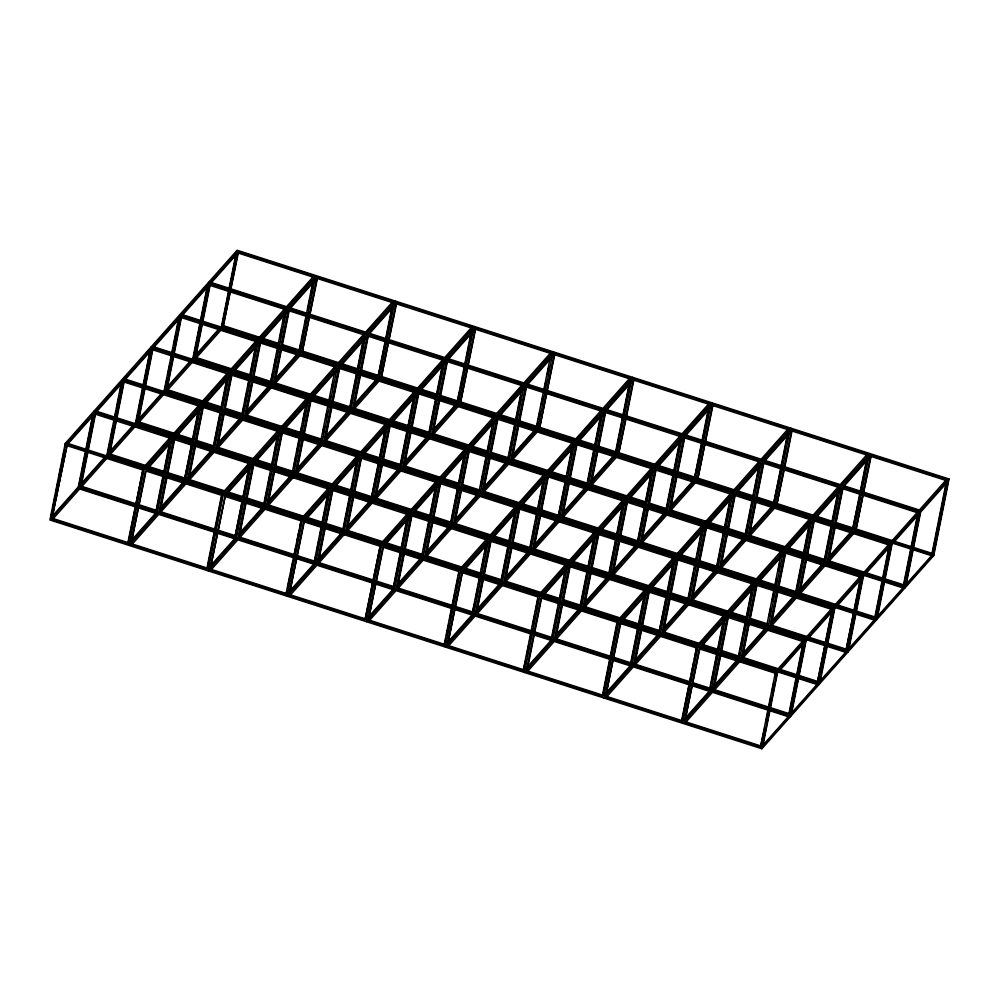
<?xml version="1.0" encoding="UTF-8"?>
<svg xmlns="http://www.w3.org/2000/svg" width="999" height="999" viewBox="0 0 999 999"><rect width="100%" height="100%" fill="white"/><g stroke="black" fill="none" stroke-linecap="round" stroke-linejoin="round"><path stroke-width="1.5" d="M65.247 443.444L49.95 519.992L761.862 748.75L933.753 555.556L949.05 479.008L237.138 250.25L65.247 443.444L777.16 672.202L949.05 479.008M51.873 518.981L67.133 444.855L51.873 518.981L127.747 543.369L128.322 542.719L50.824 517.819L52.323 510.327M52.922 507.317L55.32 495.329M55.919 492.32L58.317 480.332M58.916 477.322L61.314 465.322M61.913 462.325L64.311 450.324M64.91 447.327L65.509 444.33L67.545 442.045M50.824 517.819L78.334 486.913L92.72 414.922M51.998 517.694L78.596 487.799L81.294 474.288M81.893 471.291L85.502 453.271M86.101 450.274L92.395 418.743M168.469 440.609L170.804 436.788L94.942 412.412L79.945 487.425L81.094 486.138L95.479 414.148M94.905 414.797L80.519 486.788L135.964 504.595M81.518 483.329L106.98 454.707L121.366 382.717M80.644 485.502L107.243 455.594L110.252 440.584M110.852 437.587L113.249 425.574M113.849 422.577L114.448 419.568M115.047 416.571L116.246 410.564M116.846 407.567L119.243 395.554M119.843 392.557L121.341 385.052M115.484 420.729L108.591 455.232L109.74 453.946L124.738 378.921L152.235 348.002L228.109 372.39L227.797 373.913L151.923 349.538M116.084 417.732L123.589 380.207L199.463 404.583L171.953 435.502L96.079 411.113L123.589 380.207M134.066 384.378L123.851 381.094L109.166 454.582L145.642 466.308M109.141 452.272L135.627 422.515L150.012 350.524M109.291 453.296L135.901 423.401L138.299 411.388M138.898 408.391L141.296 396.378M141.895 393.381L143.094 387.375M143.694 384.365L149.987 352.847M144.131 388.536L137.25 423.027L138.386 421.74L144.98 388.748M144.73 385.539L152.235 348.002M145.579 385.739L152.772 349.75M127.747 543.369L142.994 469.23L128.621 541.221M129.046 545.417L144.343 468.856L316.246 275.662M130.969 544.405L145.654 470.916L221.528 495.292L206.843 568.781L130.969 544.405L145.929 471.765M138.811 418.931L164.273 390.309L171.166 355.819M171.766 352.809L178.659 318.319M137.937 421.091L164.548 391.196L167.245 377.684M167.844 374.687L170.242 362.674M170.841 359.677L171.441 356.668M172.04 353.671L173.239 347.664M173.838 344.667L176.249 332.655M176.848 329.658L178.346 322.153M180.881 315.809L153.384 346.715L229.258 371.104L256.755 340.184L180.881 315.809L165.896 390.834L167.033 389.535L173.626 356.543M174.226 353.546L181.418 317.545M169.605 442.819L155.819 511.813L156.393 511.163L138.886 505.531M156.693 509.665L169.281 446.678M171.816 440.334L157.43 512.325L130.944 542.095M174.038 437.824L146.541 468.731L222.402 493.119L249.912 462.2L174.038 437.824L159.053 512.849L160.19 511.563L174.575 439.572M166.446 387.874L192.932 358.104L199.825 323.614M200.424 320.617L207.617 284.615M166.596 388.898L193.194 358.991L207.293 288.449M209.228 285.14L285.102 309.515L285.402 307.992L209.528 283.604L194.543 358.629L195.692 357.342L210.377 283.853M198.252 410.614L184.465 479.607L191.933 444.468M192.532 441.471L198.227 412.974M192.969 445.629L186.076 480.132L160.614 508.753M193.569 442.632L200.462 408.141M202.685 405.619L175.187 436.538L251.061 460.914L278.559 430.007L202.685 405.619L187.7 480.644L188.836 479.358L195.429 446.366M196.029 443.356L203.222 407.367M195.242 356.693L221.84 326.798L229.046 290.771M229.645 287.774L236.239 254.745M230.082 291.933L223.189 326.423L238.449 252.297L251.586 256.518M230.682 288.936L238.187 251.411L314.048 275.786L313.748 277.322L237.874 252.934M226.898 378.421L213.112 447.402L214.261 446.116L196.753 440.497M220.28 413.773L213.686 446.765L196.179 441.133M220.879 410.764L226.873 380.769M214.735 447.927L221.628 413.436M222.228 410.427L229.121 375.936M231.031 374.95L306.905 399.338L307.205 397.802L231.331 373.426L216.346 448.451L217.495 447.152L232.18 373.663L260.252 342.108L292.357 352.422M207.717 566.633L222.103 494.642M210.077 569.817L225.324 495.691L210.077 569.817L285.939 594.205L301.198 520.067L299.7 527.559M248.664 380.719L241.77 415.209L242.332 414.56L224.825 408.941M249.263 377.709L255.557 346.216M242.632 413.062L244.131 405.569M244.73 402.572L247.128 390.572M247.727 387.562L250.125 375.574M250.724 372.565L253.122 360.577M253.721 357.567L255.22 350.075M243.381 415.721L257.767 343.731M251.885 381.755L244.992 416.246L246.141 414.96L260.826 341.471L288.898 309.915L274.213 383.404L310.689 395.117M252.485 378.746L259.99 341.221L335.851 365.609L332.492 370.567M260.252 342.108L245.567 415.596L280.582 426.86M248.701 468.231L234.915 537.225L248.976 469.093M250.924 465.759L236.538 537.749L210.052 567.507M252.834 464.772L328.708 489.148L329.008 487.624L253.134 463.236L238.149 538.261L239.298 536.975L253.983 463.486L282.055 431.93L286.438 433.341M269.455 469.293L253.409 464.135L238.724 537.624L294.168 555.432M277.31 348.514L270.417 383.004L273.089 371.865M277.909 345.517L284.503 312.512M273.689 368.868L276.086 356.868M276.686 353.871L277.285 350.874M278.484 344.867L279.083 341.87M279.683 338.873L282.08 326.873M282.68 323.876L284.178 316.371M272.028 383.529L286.413 311.538M280.532 349.55L273.639 384.041L274.787 382.754L281.381 349.762M281.131 346.553L288.636 309.028L364.51 333.404L337 364.323L261.126 339.935L288.636 309.028M281.98 346.765L289.173 310.764M270.467 470.529L263.574 505.019L264.136 504.383L246.628 498.751M271.066 467.532L277.06 437.537M264.735 501.386L267.133 489.385M267.732 486.388L270.13 474.388M271.628 466.883L273.127 459.39M273.726 456.393L276.124 444.393M276.723 441.396L277.322 438.386M279.57 433.554L265.185 505.544L239.723 534.165M273.689 471.565L266.795 506.068L267.944 504.77L282.33 432.779M274.288 468.568L281.793 431.044L357.654 455.419L330.157 486.338L254.283 461.95L281.793 431.044M282.055 431.93L267.37 505.419L303.846 517.145M312.849 281.818L299.063 350.811L301.136 342.669M301.735 339.66L304.133 327.672M304.732 324.663L306.231 317.17M307.729 309.665L310.127 297.677M310.726 294.668L313.124 282.68M307.567 316.833L300.674 351.323L274.188 381.094M308.167 313.836L314.76 280.831M316.983 278.359L392.844 302.734L393.156 301.211L317.282 276.823L302.297 351.848L317.545 277.71L290.497 308.129M299.113 438.336L292.22 472.827L293.369 471.54L275.849 465.909M299.712 435.327L306.006 403.833M293.694 467.682L296.091 455.681M296.691 452.684L299.088 440.684M300.587 433.191L302.085 425.686M302.685 422.689L305.082 410.689M305.682 407.692L306.281 404.695M293.831 473.339L308.216 401.361M302.335 439.373L295.442 473.863L296.591 472.577L303.184 439.585M302.934 436.363L310.439 398.838L386.313 423.226L358.803 454.133L282.929 429.757L310.439 398.838M310.701 399.725L296.016 473.214L332.492 484.94M303.783 436.575L310.976 400.587M287.113 590.559L286.513 593.556L210.652 569.18M287.712 587.562L290.11 575.561M290.709 572.552L293.107 560.564M293.706 557.554L296.104 545.566M296.703 542.557L299.101 530.569M287.25 596.253L302.547 519.692L474.438 326.498M380.007 546.977L365.047 619.617L289.173 595.242L303.858 521.753L304.433 521.103L320.479 526.261M289.173 595.242L304.433 521.103M334.653 371.64L320.866 440.621L322.015 439.335L304.508 433.716M322.04 436.988L321.441 439.985L302.472 433.891M322.64 433.978L324.138 426.486M325.637 418.981L327.135 411.488M328.933 402.485L330.132 396.491M331.631 388.986L333.129 381.493M322.477 441.146L329.37 406.655M329.97 403.646L336.863 369.155M339.086 366.645L311.588 397.552L387.45 421.94L414.96 391.021L339.086 366.645L324.101 441.658L325.237 440.372L331.83 407.38M332.43 404.383L339.623 368.381M327.809 493.656L314.023 562.649L315.172 561.351L297.652 555.731M316.096 554.495L314.598 562L297.09 556.368M316.695 551.498L319.093 539.497M319.692 536.5L321.191 529.008M322.689 521.503L325.087 509.502M325.686 506.505L328.084 494.505M329.72 492.669L315.634 563.161L289.148 592.931M331.93 490.197L407.804 514.572L408.116 513.036L332.242 488.661L317.245 563.686L318.394 562.387L332.779 490.397M363.299 339.435L349.513 408.429L350.087 407.779L332.58 402.16M350.387 406.281L363.274 341.795M351.124 408.941L358.017 374.45M358.616 371.453L365.509 336.95M441.258 362.649L443.606 358.828L367.732 334.44L352.747 409.465L353.896 408.179L368.269 336.188M367.707 336.825L353.321 408.816L389.797 420.542M356.456 461.451L342.669 530.444L343.244 529.795L325.736 524.175M343.544 528.296L350.137 495.304M350.736 492.307L353.134 480.307M354.633 472.802L356.131 465.309M351.173 496.466L344.28 530.956L317.794 560.726M351.773 493.469L358.666 458.978M360.589 457.992L436.451 482.367L436.763 480.844L360.889 456.456L345.904 531.48L347.04 530.194L361.426 458.204M385.052 341.733L378.159 376.223L385.027 344.081M385.651 338.736L391.645 308.741M385.926 339.585L391.92 309.59M379.782 376.748L394.168 304.757M388.286 342.769L381.393 377.26L396.653 303.134L403.946 305.469M388.886 339.772L396.378 302.247L472.252 326.623L444.755 357.53L368.881 333.154L396.378 302.247M378.209 463.748L371.316 498.239L378.783 463.099M378.808 460.751L384.802 430.756M379.383 460.102L385.077 431.605M372.939 498.763L387.312 426.773M462.05 453.608L465.409 448.638L389.535 424.263L374.55 499.275L375.699 497.989L390.384 424.5L418.456 392.944L422.827 394.355M405.856 430.307L389.81 425.149L375.124 498.638L411.6 510.364M365.047 619.617L380.307 545.479M368.269 620.654L382.954 547.165L458.828 571.54L444.143 645.029L368.269 620.654L383.529 546.515L411.613 514.96L421.828 518.244M406.855 431.543L399.962 466.046L401.111 464.76L383.604 459.128M407.455 428.546L413.748 397.053M407.13 432.405L400.537 465.397L383.029 459.777M407.729 429.408L414.023 397.914M401.586 466.558L415.971 394.568M410.089 432.592L403.196 467.082L404.345 465.796L410.939 432.792M410.689 429.582L418.181 392.058L494.055 416.446L493.756 417.969L417.882 393.594M418.456 392.944L403.771 466.433L440.247 478.159M411.538 429.795L418.731 393.806M406.605 520.566L393.119 588.061L394.268 586.775L376.76 581.143M406.88 521.428L393.693 587.412L376.186 581.793M409.115 516.595L394.742 588.586L369.268 617.207M411.338 514.073L383.841 544.992L459.715 569.368L487.212 538.461L411.338 514.073L396.353 589.098L397.502 587.812L412.187 514.323M411.613 514.96L396.928 588.448L452.372 606.268M442.407 364.847L428.621 433.841L429.195 433.204L411.675 427.572M429.495 431.705L442.07 368.706M444.617 362.375L430.232 434.365L403.746 464.135M446.84 359.865L419.33 390.771L495.204 415.147L522.714 384.24L446.84 359.865L431.843 434.877L432.992 433.591L439.585 400.599M440.184 397.602L447.377 361.601M428.658 521.366L421.765 555.856L422.914 554.57L405.407 548.951M429.258 518.369L435.552 486.875M422.939 552.222L422.34 555.219L346.466 530.831L361.151 457.342L334.103 487.762M423.539 549.213L425.936 537.225M426.536 534.215L428.933 522.227M429.533 519.218L435.826 487.724M437.774 484.39L423.389 556.381L396.903 586.151M431.893 522.402L425 556.893L426.148 555.606L432.742 522.614M432.492 519.405L439.985 481.88L515.859 506.256L515.559 507.792L439.685 483.404M433.341 519.617L440.534 483.616M471.053 332.655L457.267 401.648L459.94 390.497M460.539 387.5L462.937 375.499M463.536 372.502L464.735 366.508M465.334 363.511L465.934 360.502M466.533 357.505L468.931 345.504M469.53 342.507L471.029 335.015M465.771 367.669L458.878 402.16L433.416 430.781M466.371 364.672L473.264 330.169M475.487 327.66L447.977 358.579L523.851 382.954L551.361 352.035L475.487 327.66L460.489 402.684L475.749 328.546L448.688 358.953M464.21 454.67L450.424 523.663L450.999 523.014L433.479 517.395M451.298 521.515L457.892 488.523M458.491 485.526L464.173 457.03M458.928 489.685L452.035 524.175L426.573 552.797M459.528 486.688L466.421 452.185M468.643 449.675L441.133 480.594L517.007 504.97L544.517 474.063L468.643 449.675L453.646 524.7L454.795 523.414L461.388 490.409M461.988 487.412L469.18 451.423M444.143 645.029L445.916 638.386M446.516 635.389L448.913 623.388M449.513 620.391L451.91 608.391M452.51 605.394L454.907 593.394M455.507 590.397L457.904 578.396M458.504 575.399L459.103 572.402M445.454 647.09L460.751 570.529L632.642 377.335M525.924 659.315L523.251 670.454L447.377 646.078L462.062 572.577L462.637 571.94L475.761 576.161M447.377 646.078L462.637 571.94M492.857 422.477L479.07 491.458L480.219 490.172L462.712 484.552M480.544 486.313L482.942 474.325M483.541 471.316L485.939 459.328M487.437 451.823L488.936 444.318M489.535 441.321L491.933 429.32M492.532 426.323L493.131 423.326M487.574 457.48L480.681 491.983L455.219 520.604M488.174 454.483L494.767 421.491M496.978 419.006L572.852 443.394L573.164 441.858L497.29 417.482L482.292 492.495L483.441 491.208L498.126 417.719M486.014 544.492L472.227 613.473L474.9 602.335M475.499 599.338L477.897 587.337M478.496 584.34L479.695 578.334M480.294 575.337L480.894 572.34M481.493 569.343L483.891 557.342M484.49 554.345L485.989 546.84M488.224 542.007L473.838 613.998L448.376 642.619M490.447 539.497L462.937 570.404L538.811 594.792L566.321 563.873L490.447 539.497L475.449 614.522L476.598 613.224L490.984 541.233M507.717 459.265L514.61 424.762M515.209 421.765L521.503 390.272M508.891 455.619L508.291 458.616L490.784 452.997M509.49 452.622L511.888 440.621M512.487 437.624L514.885 425.624M515.484 422.627L517.882 410.626M518.481 407.629L520.879 395.629M509.328 459.777L523.713 387.787M517.844 425.799L510.951 460.302L512.087 459.016L526.773 385.527L554.857 353.971L539.597 428.096L546.49 393.606M518.444 422.802L525.936 385.277L601.81 409.652L601.498 411.188L525.636 386.813M539.335 390.384L526.198 386.163L511.513 459.652L566.97 477.472M514.66 512.287L500.874 581.281L502.022 579.994L484.515 574.363M508.041 547.639L501.448 580.631L483.941 575.012M508.641 544.642L514.635 514.647M509.378 547.302L502.485 581.793L475.999 611.563M509.977 544.305L517.17 508.304M594.655 533.204L594.967 531.68L519.093 507.292L504.095 582.317L505.244 581.031L519.93 507.542L548.001 475.986L558.216 479.27M543.256 392.57L536.363 427.06L536.938 426.423L519.43 420.791M543.856 389.573L550.149 358.067M537.237 424.912L537.837 421.915M538.436 418.918L539.935 411.426M541.433 403.921L542.932 396.416M544.43 388.923L545.929 381.418M547.427 373.926L548.926 366.421M537.986 427.584L552.372 355.594M547.09 390.609L554.582 353.084L630.456 377.46L602.959 408.366L527.085 383.991L554.582 353.084M536.413 514.585L529.52 549.075L530.094 548.439L512.587 542.807M537.012 511.588L543.306 480.094M530.394 546.94L531.893 539.435M532.492 536.438L534.89 524.438M535.489 521.441L537.887 509.44M538.486 506.443L540.884 494.443M541.483 491.446L542.981 483.941M531.131 549.6L545.516 477.609M539.647 515.621L532.754 550.112L533.891 548.826L548.576 475.337L576.66 443.781L561.975 517.27L598.451 528.995M540.247 512.624L547.739 475.099L623.613 499.475L620.254 504.445M548.001 475.986L533.329 549.475L568.344 560.726M523.251 670.454L537.937 596.965L462.062 572.577M526.523 656.306L528.921 644.318M529.52 641.308L531.918 629.32M532.517 626.311L534.915 614.31M535.514 611.313L537.912 599.313M526.473 671.49L527.047 670.841L602.921 695.229L602.347 695.866L526.473 671.49L541.158 598.001L617.032 622.377L617.607 621.74L603.221 693.731M527.047 670.841L541.733 597.352L569.805 565.796L574.188 567.207M565.059 482.38L558.166 516.883L565.634 481.743M565.659 479.383L572.252 446.391M566.233 478.746L566.833 475.736M567.432 472.739L569.83 460.739M570.429 457.742L571.928 450.249M559.79 517.395L574.175 445.404M568.294 483.416L561.401 517.919L562.549 516.633L569.143 483.628M568.893 480.419L576.386 442.894L652.26 467.282L624.762 498.189L548.888 473.813L576.386 442.894M569.742 480.631L576.935 444.642M565.109 569.905L551.323 638.898L551.898 638.249L534.39 632.629M552.497 635.252L554.895 623.251M555.494 620.254L557.892 608.254M558.491 605.257L560.889 593.256M561.488 590.259L563.886 578.259M564.485 575.262L565.084 572.265M567.32 567.42L552.934 639.41L527.472 668.031M641.033 595.404L645.104 590.821L645.416 589.298L569.542 564.91L554.557 639.934L555.694 638.648L570.079 566.658M569.805 565.796L555.132 639.285L610.576 657.105M600.599 415.684L586.813 484.677L587.961 483.391L570.454 477.759M593.98 451.036L587.387 484.04L569.88 478.409M595.179 445.042L600.874 416.546M595.329 450.699L588.436 485.202L561.95 514.96M595.928 447.702L602.522 414.71M604.732 412.225L680.606 436.613L680.906 435.077L605.032 410.701L590.047 485.714L591.196 484.428L597.789 451.436M598.389 448.439L605.581 412.437M586.863 572.202L579.969 606.693L581.118 605.406L563.611 599.787M587.462 569.205L593.756 537.712M586.838 574.562L580.544 606.056L563.036 600.424M588.036 568.556L594.03 538.561M595.978 535.227L581.593 607.217L556.118 635.839M590.097 573.239L583.204 607.729L584.353 606.443L590.946 573.451M590.696 570.242L598.189 532.717L674.063 557.092L646.565 588.011L570.691 563.623L598.189 532.717M591.545 570.454L598.738 534.453M629.258 383.491L615.471 452.485L616.046 451.835L598.526 446.203M616.346 450.337L618.743 438.336M619.343 435.339L621.74 423.339M622.34 420.342L622.939 417.345M623.538 414.335L629.532 384.34M617.082 452.997L623.975 418.506M624.575 415.509L631.468 381.006M701.098 413.561L709.253 404.408L709.565 402.872L633.691 378.496L618.693 453.521L626.161 418.381M626.76 415.384L633.953 379.383L606.893 409.79M622.402 505.506L608.616 574.5L609.765 573.214L592.257 567.582M615.784 540.859L609.19 573.851L572.714 562.137M616.683 536.363L622.677 506.368M610.239 575.012L617.132 540.521M617.732 537.524L624.625 503.021M626.835 500.511L599.338 531.431L675.212 555.806L702.709 524.9L626.835 500.511L611.85 575.536L612.999 574.25L619.592 541.246M620.192 538.249L627.384 502.26M602.347 695.866L617.032 622.377M603.658 697.914L618.955 621.366L790.846 428.171M604.532 695.741L682.017 720.641L681.455 721.29L605.581 696.902L620.267 623.413L620.841 622.777L650.012 632.155M620.841 622.777L605.581 696.902M651.061 473.301L637.275 542.295L637.849 541.658L620.329 536.026M638.149 540.159L650.736 477.16M638.885 542.819L645.779 508.316M646.378 505.319L653.271 470.829M729.02 496.515L731.368 492.694L655.494 468.319L640.496 543.331L641.645 542.045L656.031 470.054M655.456 470.704L641.071 542.694L677.547 554.408M644.205 595.329L630.431 664.31L630.993 663.673L613.486 658.041M631.293 662.175L637.886 629.17M638.486 626.173L644.48 596.178M646.428 592.844L632.042 664.834L605.556 694.605M716.058 625.399L724.213 616.246L724.512 614.71L648.651 590.334L633.653 665.346L634.802 664.06L649.188 592.07M672.814 475.599L665.921 510.102L667.07 508.803L649.562 503.184M673.413 472.602L680.007 439.61M667.694 503.459L666.495 509.453L648.988 503.821M668.294 500.449L670.691 488.461M671.291 485.452L672.789 477.959M674.288 470.454L676.685 458.466M677.285 455.457L679.682 443.456M667.532 510.614L681.917 438.623M676.036 476.635L669.143 511.138L670.292 509.852L684.977 436.351M676.635 473.638L684.14 436.113L760.014 460.489L732.504 491.408L656.63 467.02L684.14 436.113M691.708 439.348L684.402 437L669.717 510.489L706.193 522.215M665.971 597.614L659.078 632.117L666.545 596.977M666.57 594.617L672.564 564.622M667.145 593.98L672.839 565.484M675.074 560.639L660.689 632.629L635.227 661.251M749.799 587.474L753.171 582.517L677.297 558.129L662.3 633.154L663.448 631.868L678.134 558.379L706.206 526.823L710.589 528.221M693.606 564.173L677.559 559.015L662.874 632.504L699.35 644.23M701.46 443.406L694.567 477.897L701.735 444.255M702.06 440.397L708.353 408.903M702.334 441.258L708.628 409.765M710.564 406.431L696.178 478.421L669.705 508.179M704.695 444.443L697.801 478.933L713.061 404.795L686.001 435.214M705.294 441.446L712.786 403.908L788.661 428.296L788.348 429.82L712.487 405.444M694.617 565.422L687.724 599.912L688.873 598.626L671.365 593.006M695.217 562.425L701.51 530.919M690.696 587.275L688.299 599.275L670.791 593.643M691.296 584.278L693.693 572.277M694.293 569.28L694.892 566.271M695.491 563.274L696.69 557.28M697.29 554.283L699.687 542.282M700.287 539.273L701.785 531.78M689.335 600.436L703.721 528.446M697.839 566.458L690.946 600.948L692.095 599.662L698.688 566.67M698.438 563.461L705.943 525.936L781.817 550.312L754.307 581.218L678.433 556.843L705.943 525.936M706.206 526.823L691.52 600.312L727.996 612.025M699.288 563.673L706.48 527.672M681.455 721.29L696.703 647.152L683.578 642.931M682.317 719.143L684.715 707.142M685.314 704.145L687.712 692.145M688.311 689.148L690.709 677.147M691.308 674.15L693.706 662.15M694.305 659.153L696.703 647.152M682.754 723.338L698.051 646.79L869.954 453.583M764.722 728.059L760.551 746.703L684.677 722.327L699.362 648.838L775.236 673.214L775.811 672.577L775.212 675.574M684.677 722.327L699.937 648.189M723.264 533.216L716.37 567.719L716.945 567.07L699.437 561.45M723.863 530.219L730.157 498.726M717.245 565.571L719.642 553.571M720.242 550.574L722.639 538.573M723.239 535.576L725.636 523.576M726.236 520.579L728.633 508.578M729.233 505.581L729.832 502.584M732.367 496.241L717.981 568.231L691.508 598.001M804.045 526.51L810.164 519.642L810.464 518.106L734.59 493.731L719.605 568.756L720.741 567.469L727.334 534.465M727.934 531.468L735.127 495.479M709.527 689.735L723.313 620.741M692.594 683.466L710.102 689.085L710.701 686.088M711.3 683.091L713.698 671.091M714.297 668.094L716.695 656.093M717.294 653.096L723.588 621.603M725.524 618.256L711.138 690.247L684.652 720.017M727.434 617.282L803.308 641.658L803.621 640.134L727.747 615.746L712.749 690.771L713.898 689.485L728.283 617.494M758.803 466.521L745.017 535.514L747.689 524.375M748.288 521.378L750.686 509.378M751.285 506.381L752.484 500.374M753.084 497.377L753.683 494.38M754.282 491.371L756.68 479.383M757.279 476.373L758.778 468.881M753.533 501.535L746.64 536.038L721.166 564.66M754.133 498.538L761.026 464.048M763.236 461.526L735.739 492.445L811.613 516.82L839.11 485.914L763.236 461.526L748.251 536.55L749.4 535.264L755.993 502.272M756.593 499.275L763.785 463.274M751.96 588.536L738.174 657.529L738.748 656.892L721.241 651.261M739.048 655.394L739.647 652.384M740.247 649.387L742.644 637.387M743.244 634.39L745.641 622.389M746.241 619.392L748.638 607.392M749.238 604.395L751.635 592.395M746.678 623.551L739.784 658.054L713.311 687.824M747.277 620.554L754.17 586.063M756.393 583.553L728.895 614.46L804.769 638.836L832.267 607.929L756.393 583.553L741.408 658.566L742.544 657.28L749.138 624.288M749.737 621.291L756.93 585.289M787.449 434.328L773.676 503.309L780.831 469.68M781.43 466.67L782.629 460.676M783.228 457.679L785.626 445.679M786.225 442.682L787.424 436.675M775.286 503.833L782.18 469.343M782.779 466.333L789.972 430.344M791.895 429.333L764.385 460.239L840.259 484.627L867.756 453.708L791.895 429.333L776.897 504.358L784.065 470.716M784.665 467.719L792.157 430.219L765.097 460.626M780.606 556.343L766.82 625.337L767.969 624.05L750.461 618.418M769.193 615.684L770.691 608.191M772.19 600.686L773.688 593.194M775.187 585.689L776.685 578.196M778.184 570.691L779.682 563.199M775.336 591.358L768.443 625.849L742.969 654.47M775.936 588.361L782.529 555.357M784.739 552.884L860.614 577.26L860.913 575.724L785.039 551.348L770.054 626.373L771.203 625.087L785.589 553.096M760.551 746.703L775.236 673.214M766.221 720.566L767.719 713.061M769.218 705.569L770.716 698.064M772.215 690.571L773.713 683.066M761.862 748.75L777.16 672.202M802.372 558.641L795.479 593.131L796.615 591.845L779.108 586.213M802.971 555.644L809.265 524.138M802.634 559.49L796.041 592.494L778.533 586.863M803.233 556.493L809.527 524.999M797.09 593.656L811.475 521.665M805.594 559.677L798.701 594.168L799.849 592.882L814.535 519.393L842.607 487.837L827.921 561.326L903.795 585.701L903.221 586.351L917.606 514.36M806.193 556.68L813.698 519.143L889.56 543.531L889.26 545.054M803.009 643.156L788.623 715.147L789.772 713.86L713.898 689.485M791.595 702.509L789.198 714.51L713.323 690.122L728.009 616.633L700.961 647.052M792.195 699.512L794.592 687.512M795.192 684.515L797.589 672.514M798.189 669.517L800.586 657.517M801.186 654.52L802.684 647.015M804.932 642.182L777.422 673.089L762.736 746.578L790.246 715.671L805.231 640.646M831.018 526.436L824.125 560.938L824.699 560.289L807.192 554.657M831.618 523.439L837.911 491.945M824.999 558.791L837.587 495.804M825.736 561.45L840.122 489.46M834.24 527.472L827.347 561.975L828.496 560.676L835.089 527.684M834.839 524.475L842.344 486.95L918.218 511.326L917.906 512.862L913.835 517.445M835.688 524.687L842.881 488.686M831.368 612.462L817.282 682.954L831.63 613.311M833.578 609.977L806.068 640.896L791.383 714.385L818.893 683.466L833.878 608.453M866.558 459.74L852.771 528.733L859.639 496.59M860.838 490.596L866.533 462.1M854.382 529.245L868.468 458.766M862.886 495.279L856.006 529.77L871.253 455.631L843.181 487.187M863.486 492.27L870.991 454.745L946.865 479.133L919.355 510.039L843.493 485.664L870.991 454.745M860.314 578.758L845.928 650.749L860.589 579.62M862.224 577.784L834.727 608.691L820.042 682.18L847.539 651.273L862.524 576.248M888.96 546.565L874.575 618.556L875.723 617.257L799.849 592.882M888.635 550.412L875.149 617.906L799.275 593.531L813.96 520.042L786.9 550.449M813.386 520.679L890.871 545.579L863.373 576.485L848.688 649.987L876.185 619.068L891.183 544.043M904.095 584.203L906.493 572.202M907.092 569.205L909.49 557.205M910.089 554.208L912.487 542.207M913.086 539.21L917.582 516.72M919.517 513.374L892.02 544.293L877.334 617.782L904.832 586.875L919.829 511.85M946.253 482.155L931.867 554.145L932.442 553.508L856.568 529.12M933.041 550.511L935.439 538.511M936.038 535.514L938.436 523.513M939.035 520.516L941.433 508.516M942.032 505.519L944.43 493.518M945.029 490.509L946.228 484.515M948.176 481.181L920.666 512.087L905.981 585.576L933.491 554.67L948.476 479.645M70.604 438.611L75.699 432.879M77.735 430.594L86.901 420.292M105.37 399.538L107.405 397.252M111.476 392.669L115.559 388.087M118.606 384.652L121.666 381.218M122.815 379.932L125.862 376.498M146.241 353.596L148.277 351.311M152.485 346.591L156.556 342.008M158.591 339.722L171.828 324.837M186.226 308.666L188.262 306.368M193.356 300.649L196.403 297.215M199.463 293.781L204.558 288.049M208.754 283.329L210.801 281.044M234.228 254.708L236.263 252.422L221.578 325.911L259.665 338.149M94.942 412.412L67.433 443.319L143.307 467.694L170.804 436.788M209.528 283.604L182.03 314.523L257.904 338.898L285.402 307.992M238.187 251.411L210.677 282.317L286.551 306.705L314.048 275.786M68.144 443.706L95.205 413.299M95.779 412.649L123.851 381.094M124.425 380.444L152.497 348.888L137.812 422.39L174.288 434.103M154.096 347.103L181.156 316.695L166.471 390.184L202.947 401.91M182.742 314.91L209.802 284.49L195.117 357.979L231.593 369.705M211.388 282.705L238.449 252.297M195.092 355.681L218.519 329.345M53.159 518.731L79.645 488.961L135.09 506.78M81.806 486.525L107.268 457.904M109.44 455.469L135.914 425.699M139.098 422.127L163.549 394.655M167.757 389.922L192.195 362.45M196.403 357.729L220.841 330.244M228.109 372.39L200.599 403.296L124.738 378.921M161.338 448.626L165.409 444.043M172.665 435.889L180.819 426.723M202.335 402.535L205.394 399.101M208.441 395.666L213.536 389.947M215.572 387.662L226.785 375.062M243.207 356.606L245.242 354.308M250.337 348.589L253.396 345.154M258.616 339.285L264.723 332.417M290.322 303.646L294.393 299.076M297.452 295.642L310.689 280.756M231.331 373.426L203.833 404.333L279.708 428.721L307.205 397.802M259.99 341.221L232.48 372.14L308.354 396.516L335.851 365.609M317.282 276.823L289.785 307.742L365.646 332.118L393.156 301.211M147.253 469.118L174.301 438.711L159.615 512.2L215.06 530.019M175.899 436.925L202.959 406.506L188.274 480.007L224.75 491.72M204.545 404.72L231.606 374.313L216.92 447.802L272.365 465.621M131.069 540.821L155.507 513.336L137.999 507.717M160.739 507.467L183.142 482.28M189.385 475.274L210.777 451.223M218.032 443.069L240.447 417.882M246.678 410.876L270.105 384.54L252.597 378.908M275.324 378.671L298.763 352.335L281.243 346.715M188.249 477.697L211.676 451.361M216.895 445.492L240.322 419.155M246.566 412.15L268.968 386.963M131.094 543.119L157.705 513.211M159.753 510.914L186.351 481.019M188.399 478.708L214.997 448.813M217.045 446.516L241.596 418.918M246.716 413.161L272.29 384.415M274.338 382.118L300.949 352.21M131.244 545.292L158.741 514.373L214.186 532.192M160.901 511.938L186.376 483.316M189.56 479.745L213.998 452.272M218.207 447.54L243.669 418.918M245.829 416.483L272.315 386.725M275.499 383.141L299.95 355.669M223.114 493.506L225.162 491.208M230.245 485.489L233.304 482.055M237.375 477.472L241.458 472.889M244.505 469.455L249.6 463.736L173.726 439.36M271.129 439.548L273.164 437.262M284.49 424.525L295.692 411.925M311.101 394.617L313.137 392.32M318.231 386.601L321.291 383.166M325.362 378.584L329.445 374.001M351.973 348.676L354.008 346.391M359.103 340.659L362.162 337.225M366.371 332.505L370.442 327.922M372.477 325.637L380.631 316.471M395.342 301.086L223.451 494.28L208.154 570.829L236.8 538.636M253.134 463.236L225.637 494.155L301.511 518.531L329.008 487.624M367.732 334.44L340.234 365.359L416.108 389.735L443.606 358.828M226.348 494.542L253.409 464.135M283.641 430.144L310.127 400.374L386.001 424.75M312.3 397.939L339.348 367.532L324.663 441.021L380.119 458.841M340.946 365.746L368.007 335.327M368.569 334.69L396.653 303.134M206.843 568.781L207.417 568.131L131.543 543.756M211.189 565.084L234.615 538.761L217.108 533.129M238.811 534.028L262.25 507.704M268.481 500.686L291.908 474.363M297.128 468.494L318.519 444.443M324.762 437.437L347.177 412.25M354.433 404.096L375.824 380.045M268.369 501.973L290.771 476.785M295.991 470.916L319.43 444.58M325.662 437.562L348.077 412.375M354.308 405.369L376.723 380.182M238.848 536.326L264.423 507.579M267.495 504.133L294.093 474.238M296.141 471.928L322.752 442.033M324.8 439.735L351.398 409.827M353.446 407.53L380.045 377.634M211.363 569.555L237.837 539.797L313.711 564.173L290.284 590.509M238.986 538.511L265.472 508.741M268.656 505.157L295.142 475.399L331.618 487.112M297.302 472.964L321.753 445.479M325.949 440.759L350.399 413.286M354.608 408.566L379.046 381.081M305.282 515.484L309.353 510.901M312.412 507.467L317.495 501.748M319.543 499.463L325.649 492.582M339.023 477.559L341.059 475.274M346.154 469.542L349.2 466.108M353.284 461.538L357.355 456.955L279.87 432.055M359.515 454.52L365.634 447.652M393.256 416.595L398.351 410.876M400.387 408.579L411.6 395.991M426.998 378.671L430.057 375.237M434.128 370.654L438.211 366.084M445.467 357.917L449.538 353.346M467.882 332.729L469.917 330.444M332.242 488.661L304.732 519.567L380.607 543.956L408.116 513.036M360.889 456.456L333.391 487.375L409.253 511.75L436.763 480.844M389.535 424.263L362.038 455.169L437.912 479.557L465.409 448.638M418.181 392.058L390.684 422.977L466.558 447.352L494.055 416.446M305.444 519.955L332.505 489.547L317.819 563.036L373.264 580.856M362.749 455.556L389.81 425.149M420.042 391.158L447.102 360.751L432.417 434.24L468.893 445.954M317.919 559.452L341.346 533.116M347.59 526.111L368.981 502.06M376.236 493.906L397.627 469.867M403.858 462.849L427.297 436.526M433.529 429.508L454.92 405.469M347.465 527.385L369.88 502.197M375.1 496.328L398.526 469.992M289.298 593.943L315.896 564.048M317.944 561.75L344.555 531.855M346.603 529.545L373.201 499.65M375.249 497.352L401.848 467.445M403.896 465.147L430.494 435.252M433.566 431.805L459.153 403.047M290.459 594.979L316.945 565.209L392.819 589.597L369.393 615.921M319.106 562.774L344.58 534.153M347.752 530.581L372.202 503.096M375.387 499.525L401.873 469.755M404.033 467.32L430.519 437.562M433.703 433.978L458.154 406.506M381.318 544.343L385.402 539.76M387.437 537.474L396.603 527.16M414.048 507.554L417.107 504.12M421.178 499.55L425.249 494.967M428.309 491.533L433.404 485.801M455.931 460.477L457.979 458.191M480.507 432.854L468.294 446.59L411.113 428.221M495.916 415.534L497.952 413.249M503.046 407.53L506.106 404.096M509.165 400.661L514.248 394.93M516.296 392.644L522.402 385.776L446.528 361.388M543.918 361.588L545.953 359.29M553.546 351.91L381.655 545.117L366.358 621.665L395.005 589.472M439.985 481.88L412.487 512.787L488.361 537.175L515.859 506.256M497.29 417.482L469.78 448.389L545.654 472.764L573.164 441.858M525.936 385.277L498.439 416.196L574.313 440.571L601.81 409.652M413.199 513.174L440.259 482.767L425.574 556.256L462.05 567.981M441.845 480.981L468.906 450.561L454.22 524.05L490.696 535.776M470.492 448.776L497.552 418.369L482.867 491.858L519.343 503.571M499.15 416.571L526.198 386.163M398.039 583.728L420.442 558.541M425.661 552.672L448.076 527.484M455.332 519.33L476.723 495.279M483.978 487.125L506.393 461.938M511.613 456.068L535.039 429.732M482.842 489.547L506.281 463.211M511.5 457.342L534.927 431.019M397.053 587.162L423.651 557.267M425.699 554.969L452.297 525.062M454.345 522.764L480.956 492.869M482.992 490.571L509.602 460.664M511.65 458.366L538.249 428.471M369.555 620.391L396.041 590.634L451.486 608.441M397.19 589.348L423.676 559.577M426.86 555.993L451.311 528.521M455.507 523.801L479.957 496.316M484.153 491.595L508.603 464.123M511.788 460.539L538.274 430.781M460.427 569.755L466.533 562.887M490.097 536.413L493.144 532.979M496.203 529.545L501.298 523.813M503.334 521.528L511.488 512.375M523.838 498.489L525.874 496.203M530.968 490.472L534.015 487.037M538.099 482.455L542.17 477.884M546.366 473.151L550.449 468.581M578.071 437.525L582.155 432.942M585.202 429.508L596.415 416.908M611.813 399.6L613.861 397.302M618.943 391.583L622.002 388.149M626.073 383.566L630.157 378.996L552.672 354.096M519.093 507.292L491.583 538.211L567.457 562.587L594.967 531.68M547.739 475.099L520.242 506.006L596.116 530.382L623.613 499.475M605.032 410.701L577.534 441.608L653.408 465.984L680.906 435.077M633.691 378.496L606.181 409.403L682.055 433.791L709.565 402.872M463.648 570.791L490.709 540.384L476.024 613.873L531.468 631.693M492.307 538.598L519.355 508.179L504.67 581.668L560.114 599.487M578.246 441.995L605.307 411.588L590.621 485.077L627.097 496.79M448.489 641.346L471.915 615.009L454.408 609.378M477.135 609.14L499.55 583.953M505.781 576.947L528.196 551.76M534.44 544.742L556.843 519.555M563.086 512.537L586.513 486.213L569.005 480.581M590.709 481.493L613.124 456.306M504.645 579.37L528.084 553.034M534.315 546.016L556.73 520.829M590.596 482.767L614.023 456.431M448.526 643.631L474.1 614.885M476.148 612.587L502.759 582.679M504.795 580.382L529.358 552.784M534.477 547.04L560.052 518.281M562.1 515.984L588.698 486.088M590.746 483.791L617.345 453.883M448.663 645.816L475.149 616.046L530.594 633.865M477.31 613.611L502.772 584.989M505.956 581.418L531.431 552.797M533.591 550.362L560.077 520.591M563.261 517.02L587.699 489.535M591.908 484.815L616.358 457.342M558.878 573.426L560.914 571.128M572.252 558.391L581.418 548.089M598.863 528.483L601.91 525.049M605.993 520.467L610.064 515.896M613.124 512.462L618.219 506.73M639.735 482.542L641.77 480.257M646.865 474.537L649.924 471.091M654.12 466.371L658.191 461.8M660.227 459.503L665.322 453.783M686.837 429.595L689.897 426.161M693.968 421.578L699.063 415.859M711.75 402.747L539.847 595.953L524.562 672.502L553.209 640.297M569.542 564.91L542.045 595.829L617.919 620.204L645.416 589.298M655.494 468.319L627.984 499.225L703.858 523.601L731.368 492.694M712.786 403.908L685.289 434.827L761.163 459.203L788.661 428.296M571.403 564.01L598.463 533.603L583.778 607.092L620.254 618.806M600.049 531.818L627.11 501.398L612.424 574.887L648.9 586.613M628.696 499.612L655.756 469.205M656.331 468.556L684.402 437M526.573 667.906L551.023 640.421L533.503 634.802M556.243 634.565L579.67 608.229L563.623 603.071M584.89 602.36L606.281 578.321M612.512 571.303L634.927 546.116M642.182 537.962L663.573 513.923M670.829 505.756L693.244 480.569M583.753 604.782L607.18 578.446M612.399 572.577L635.826 546.253M642.07 539.235L664.472 514.048M555.257 637.999L581.855 608.104M583.903 605.806L610.501 575.899M612.549 573.601L639.148 543.706M642.22 540.247L667.807 511.5M669.842 509.203L696.453 479.308M526.748 672.377L554.245 641.47L609.69 659.278M556.406 639.035L582.892 609.265L619.368 620.991M585.064 606.83L609.502 579.358M613.711 574.637L638.161 547.152M642.357 542.432L666.808 514.96M669.992 511.376L696.478 481.605M626.773 611.438L628.808 609.14M633.903 603.421L637.974 598.838M647.277 588.386L651.348 583.816M667.644 565.496L669.68 563.199M675.923 556.193L677.959 553.908M681.018 550.461L686.113 544.742M688.149 542.457L696.291 533.291M714.76 512.537L717.819 509.103M721.89 504.532L725.961 499.95M755.631 466.608L758.691 463.174M761.875 459.59L766.957 453.871M769.005 451.573L781.218 437.837M648.651 590.334L621.141 621.241L697.015 645.629L724.512 614.71M677.297 558.129L649.787 589.048L725.661 613.423L753.171 582.517M734.59 493.731L707.092 524.637L782.966 549.025L810.464 518.106M621.853 621.628L648.913 591.221L634.228 664.71L689.672 682.529M650.499 589.435L677.559 559.015M707.804 525.024L734.864 494.617L720.179 568.106L756.655 579.832M736.45 492.832L763.511 462.425L748.825 535.914L785.301 547.627M605.669 693.318L630.119 665.846L612.612 660.214M635.339 659.977L657.754 634.79M663.985 627.784L685.376 603.733M692.632 595.579L715.047 570.392M721.29 563.374L742.682 539.335M749.937 531.181L771.328 507.13M663.873 629.058L686.276 603.871M748.8 533.603L772.227 507.267M605.706 695.616L632.305 665.721M634.353 663.423L660.951 633.516M662.999 631.218L689.61 601.323M691.645 599.025L718.256 569.118M720.304 566.82L746.902 536.925M748.95 534.615L775.549 504.72M606.868 696.653L633.354 666.882L688.798 684.702M635.514 664.447L660.976 635.826M663.149 633.391L689.622 603.633M692.806 600.049L719.292 570.279L754.307 581.53M721.465 567.844L745.903 540.372M750.112 535.651L774.55 508.179M701.798 641.433L705.881 636.85M708.928 633.416L714.023 627.697M743.693 594.343L745.729 592.057M766.233 569.018L756.043 580.469L698.863 562.087M783.678 549.413L785.714 547.115M790.808 541.396L793.855 537.962M796.915 534.527L802.01 528.796M824.55 503.471L826.585 501.186M831.68 495.454L834.727 492.02M840.971 485.014L851.16 473.563M727.747 615.746L700.237 646.665L776.111 671.041L803.621 640.134M785.039 551.348L757.542 582.255L833.416 606.643L860.913 575.724M813.698 519.143L786.188 550.062L862.062 574.437L889.56 543.531M842.344 486.95L814.834 517.857L890.708 542.245L918.218 511.326M729.607 614.847L756.668 584.44L741.982 657.929L817.844 682.305M758.253 582.642L785.314 552.235L770.629 625.724L846.503 650.112M710.102 689.085L710.676 688.448L693.169 682.816M685.789 717.594L709.215 691.258L691.708 685.639M713.423 686.538L736.85 660.214M743.094 653.196L764.485 629.158M771.74 620.991L794.143 595.804M799.375 589.947L822.801 563.611M829.033 556.593L852.459 530.269L834.952 524.637M770.604 623.413L794.03 597.09M799.25 591.221L822.676 564.885M828.92 557.879L851.335 532.692M684.802 721.041L711.413 691.133M713.448 688.835L740.059 658.94M742.107 656.643L768.706 626.735M770.753 624.437L797.352 594.542M799.4 592.232L825.998 562.337M828.046 560.039L854.657 530.144M684.952 723.214L712.449 692.295L788.323 716.683L762.861 745.304M714.61 689.872L740.084 661.251M743.268 657.667L767.707 630.194M771.915 625.474L796.353 597.989M799.537 594.417L826.023 564.647M828.196 562.212L855.693 531.306L931.567 555.681L906.105 584.303M777.846 670.279L781.917 665.709M784.977 662.262L797.202 648.526M811.588 632.355L813.623 630.069M818.718 624.338L821.777 620.903M825.848 616.333L829.919 611.75M834.128 607.03L836.163 604.732M865.833 571.391L870.928 565.671M872.964 563.374L881.106 554.22M892.444 541.483L894.48 539.198M899.575 533.466L902.634 530.032M906.705 525.449L910.776 520.879M940.446 487.524L942.482 485.239M790.484 714.248L816.97 684.477L741.096 660.102M820.154 680.906L845.616 652.285L806.218 639.622M848.8 648.701L874.262 620.079L799.849 596.166M876.435 617.644L902.921 587.887L827.047 563.498M254.495 257.455L276.386 264.485M279.308 265.422L298.276 271.516M307.03 274.325L311.401 275.736M319.006 278.184L329.22 281.468M335.065 283.341L351.111 288.499M362.787 292.245L375.911 296.466M418.531 310.165L428.746 313.449M446.266 319.068L453.558 321.416M465.222 325.162L469.605 326.573M477.21 329.021L481.593 330.419M493.256 334.178L503.471 337.45M512.225 340.272L528.284 345.429M531.193 346.366L550.162 352.46M562.15 356.306L581.118 362.4M584.04 363.336L605.918 370.379M611.763 372.252L627.809 377.41M639.785 381.256L658.753 387.35M667.507 390.172L680.644 394.38M695.242 399.076L705.444 402.36M723.264 408.079L733.478 411.363M750.986 416.995L758.291 419.33M769.954 423.089L780.169 426.373M800.911 433.029L811.126 436.313M819.879 439.123L833.016 443.344M835.926 444.28L857.816 451.311M872.714 456.106L885.851 460.327M891.682 462.2L910.651 468.294M919.405 471.103L935.451 476.261M396.079 303.771L471.953 328.159M475.174 329.195L551.048 353.571M633.378 380.032L709.253 404.408M791.583 430.869L867.457 455.244M870.678 456.281L946.553 480.656M208.491 282.442L920.404 511.201L905.106 587.762L806.955 556.218M221.478 288.249L234.603 292.47M237.525 293.406L259.403 300.437M262.325 301.373L281.293 307.467M290.359 310.377L309.328 316.471M318.082 319.293L334.128 324.45M345.804 328.196L358.941 332.417M373.838 337.2L386.975 341.421M398.638 345.179L411.775 349.4M426.361 354.083L433.666 356.431M454.395 363.087L464.61 366.371M476.286 370.13L486.501 373.401M495.254 376.223L511.301 381.381M514.223 382.317L521.515 384.665M545.167 392.257L564.135 398.351M567.057 399.288L586.026 405.394M594.78 408.204L599.163 409.602M606.768 412.05L616.982 415.334M622.814 417.207L638.861 422.365M650.536 426.123L663.673 430.332M706.293 444.031L716.508 447.315M734.015 452.947L741.308 455.282M752.984 459.041L757.354 460.439M764.972 462.887L769.342 464.298M783.94 468.981L794.143 472.265M802.909 475.074L816.033 479.295M821.865 481.168L837.924 486.326M849.899 490.184L868.868 496.278M871.79 497.215L893.68 504.245M899.512 506.118L915.559 511.276M288.324 310.552L364.198 334.94M367.432 335.976L443.306 360.352M683.828 437.649L759.702 462.025M762.936 463.061L838.81 487.437M840.421 487.962L917.906 512.862M223.764 325.786L279.208 343.606M282.13 344.543L299.638 350.162M302.859 351.198L339.348 362.924M342.257 363.861L358.316 369.018M361.226 369.955L378.733 375.587M381.968 376.623L418.444 388.336M421.366 389.273L437.412 394.43M440.334 395.379L457.842 400.999M461.063 402.035L497.539 413.761M500.462 414.697L516.508 419.855M540.172 427.46L576.648 439.173M579.557 440.109L595.616 445.267M619.268 452.872L674.712 470.691M677.634 471.628L695.142 477.247M698.376 478.296L734.852 490.01M737.761 490.946L753.82 496.103M756.73 497.04L774.237 502.672M777.472 503.708L832.916 521.528M835.838 522.465L853.346 528.084M262.587 339.086L278.634 344.243M281.556 345.179L338.773 363.561M341.683 364.51L357.742 369.667M360.651 370.604L417.869 388.986M420.791 389.922L436.838 395.08M439.76 396.016L515.934 420.492M518.856 421.441L576.073 439.822M578.995 440.759L595.042 445.916M597.964 446.853L655.169 465.234M658.091 466.171L674.138 471.328M677.06 472.265L734.277 490.659M737.187 491.595L753.246 496.753M756.156 497.689L813.373 516.071M816.295 517.007L832.342 522.165M835.264 523.101L933.491 554.67M221.84 326.798L277.51 344.68M281.905 346.091L337.562 363.986M340.497 364.922L358.079 370.567M361.001 371.516L416.67 389.398M419.592 390.347L437.175 395.991M440.109 396.928L495.766 414.822M498.701 415.759L516.271 421.403M519.205 422.352L574.875 440.234M579.258 441.645L595.379 446.828M598.301 447.764L674.475 472.24M677.409 473.189L733.066 491.071M737.462 492.482L752.11 497.19M755.044 498.126L812.175 516.483M815.097 517.432L832.679 523.076M835.614 524.025L933.753 555.556M224.338 328.434L257.904 339.21M260.826 340.147L276.873 345.304M301.985 353.371L338.461 365.097M342.844 366.508L357.43 371.191M361.813 372.602L377.859 377.759M381.081 378.796L416.108 390.047M420.479 391.458L436.538 396.615M439.448 397.552L456.955 403.171M460.189 404.208L496.665 415.934M501.048 417.345L515.634 422.028M518.556 422.964L536.063 428.596M539.285 429.632L574.313 440.884M578.683 442.295L593.281 446.978M597.652 448.389L615.159 454.008M618.393 455.044L651.947 465.834M656.331 467.232L673.838 472.864M678.209 474.275L692.806 478.958M697.489 480.469L733.965 492.182M736.887 493.119L751.473 497.814M755.856 499.225L773.363 504.845M778.046 506.356L811.613 517.132M815.983 518.543L832.042 523.701M179.845 314.648L891.757 543.406L876.46 619.954L778.308 588.423M185.527 318.107L192.819 320.442M204.495 324.2L217.632 328.421M220.542 329.358L239.51 335.452M242.432 336.388L255.569 340.609M298.189 354.308L317.158 360.402M325.911 363.211L333.204 365.559M340.809 367.994L345.192 369.405M353.946 372.215L369.992 377.372M381.668 381.131L391.883 384.403M409.39 390.035L413.761 391.446M437.425 399.038L444.717 401.386M459.303 406.081L469.518 409.353M478.271 412.175L491.408 416.396M509.228 422.115L522.365 426.336M528.196 428.209L547.165 434.303M550.087 435.239L569.055 441.333M578.121 444.255L599.999 451.286M602.921 452.222L621.89 458.316M630.644 461.126L646.69 466.283M658.678 470.142L674.725 475.299M686.4 479.045L699.525 483.266M714.123 487.949L721.415 490.297M742.157 496.965L752.372 500.249M766.957 504.932L774.25 507.28M785.926 511.026L799.063 515.247M804.894 517.12L809.277 518.531M816.882 520.979L827.097 524.25M832.929 526.136L851.897 532.23M854.819 533.166L876.697 540.197M882.542 542.07L886.912 543.481M180.582 317.332L256.456 341.72M259.678 342.757L335.552 367.132M338.786 368.169L414.647 392.557M576.086 444.43L651.96 468.806M655.182 469.842L731.056 494.23M734.29 495.267L810.164 519.642M195.692 357.342L232.168 369.056M235.077 370.005L249.675 374.687M252.597 375.624L271.566 381.718M274.787 382.754L328.771 400.099M331.693 401.049L350.661 407.142M353.896 408.179L390.372 419.892M393.281 420.829L429.757 432.555M432.992 433.591L469.468 445.317M472.39 446.253L488.436 451.411M491.358 452.347L508.866 457.979M512.087 459.016L548.563 470.729M551.485 471.665L567.532 476.823M589.585 483.916L627.672 496.153M630.594 497.09L645.179 501.773M670.292 509.852L724.275 527.197M727.197 528.134L746.166 534.228M749.4 535.264L785.876 546.99M788.785 547.927L825.274 559.64M828.496 560.676L904.37 585.064M234.515 370.641L250.562 375.799M253.484 376.735L270.991 382.367M313.611 396.066L329.658 401.223M392.707 421.478L408.766 426.635M471.815 446.89L487.862 452.048M630.019 497.727L646.066 502.884M709.115 523.151L725.162 528.309M728.084 529.245L745.591 534.865M788.223 548.563L804.27 553.721M192.932 358.104L231.019 370.354M233.941 371.291L250.824 376.685M252.909 377.385L329.083 401.86M332.005 402.797L389.223 421.191M392.145 422.127L408.191 427.285M471.241 447.54L487.287 452.697M490.209 453.633L547.427 472.015M550.337 472.964L566.396 478.121M569.305 479.058L626.523 497.44M629.445 498.376L645.491 503.533M648.413 504.47L724.6 528.946M727.509 529.895L803.696 554.37M806.618 555.307L904.832 586.875M193.194 358.991L229.82 370.766M232.742 371.703L250.324 377.36M253.259 378.296L308.916 396.178M311.85 397.127L329.42 402.772M332.355 403.708L408.529 428.184M411.451 429.133L467.12 447.015M471.516 448.426L487.624 453.608M490.559 454.545L566.733 479.021M569.655 479.97L625.324 497.852M628.246 498.788L645.829 504.445M648.763 505.382L704.42 523.276M707.354 524.213L724.924 529.857M727.859 530.806L804.033 555.282M194.231 360.164L227.797 370.941M233.629 372.814L249.675 377.972M273.339 385.577L309.815 397.302M312.737 398.239L327.322 402.922M331.705 404.333L349.213 409.952M352.435 410.989L387.462 422.252M391.833 423.651L407.879 428.808M410.801 429.745L426.848 434.902M431.543 436.413L466.558 447.664M470.929 449.075L486.988 454.233M489.897 455.169L507.417 460.789M512.1 462.3L545.654 473.076M548.576 474.026L564.622 479.183M589.747 487.25L626.223 498.963M630.594 500.374L645.192 505.069M649.562 506.468L665.609 511.625M668.843 512.662L703.858 523.913M708.241 525.324L724.287 530.481M727.21 531.418L744.717 537.05M747.939 538.086L781.505 548.863M788.798 551.211L803.383 555.894M806.305 556.843L823.813 562.462M151.199 346.84L863.099 575.599L847.801 652.16L749.662 620.616M168.556 354.046L175.849 356.393M187.525 360.152L197.74 363.424M206.493 366.246L222.54 371.403M234.515 375.249L250.574 380.407M253.484 381.343L275.374 388.374M281.206 390.247L300.175 396.353M312.163 400.199L328.209 405.357M336.963 408.166L353.022 413.324M364.685 417.082L374.9 420.354M417.532 434.053L427.747 437.337M445.254 442.969L452.547 445.304M461.301 448.126L465.671 449.525M473.289 451.973L480.581 454.32M492.257 458.066L505.382 462.287M511.226 464.16L527.272 469.318M530.182 470.254L543.319 474.475M561.138 480.207L580.107 486.301M585.938 488.174L604.907 494.268M613.661 497.077L620.966 499.425M628.571 501.873L632.941 503.271M641.695 506.093L657.754 511.251M669.417 514.997L682.554 519.218M697.14 523.901L701.523 525.312M725.174 532.917L732.467 535.252M749.987 540.884L757.279 543.231M768.955 546.977L779.158 550.262M799.899 556.93L810.114 560.202M815.946 562.087L856.805 575.212M389.235 425.786L465.109 450.174M468.331 451.211L544.205 475.586M547.44 476.623L623.301 501.011M626.535 502.047L702.409 526.423M705.631 527.46L781.505 551.848M167.033 389.535L203.521 401.261M206.431 402.197L221.029 406.893M225.399 408.291L242.907 413.923M246.141 414.96L282.617 426.673M285.539 427.622L301.586 432.779M325.237 440.372L361.713 452.097M364.635 453.034L380.681 458.191M404.345 465.796L440.821 477.51M443.743 478.446L458.329 483.141M483.441 491.208L519.917 502.934M522.839 503.871L537.425 508.553M540.347 509.49L559.315 515.596M562.549 516.633L616.533 533.978M619.455 534.915L638.411 541.008M641.645 542.045L678.121 553.771M681.043 554.707L697.09 559.865M700.012 560.801L716.058 565.958M720.741 567.469L757.23 579.183M760.139 580.119L776.198 585.277M205.856 402.847L221.915 408.004M284.965 428.259L299.55 432.954M443.169 479.095L459.215 484.253M462.137 485.189L479.645 490.821M522.265 504.52L538.311 509.677M541.233 510.614L558.741 516.233M601.361 529.932L617.419 535.089M680.469 555.344L696.515 560.501M759.565 580.769L775.624 585.926M164.273 390.309L221.341 408.641M224.251 409.578L281.468 427.972M284.39 428.908L300.437 434.066M303.359 435.002L360.577 453.384M363.486 454.32L379.545 459.478M382.455 460.414L439.672 478.808M442.594 479.745L458.641 484.902M461.563 485.839L518.781 504.22M521.69 505.157L538.586 510.564M540.659 511.251L616.845 535.739M619.767 536.675L676.972 555.057M679.894 555.993L695.941 561.151M758.99 581.406L775.049 586.563M777.959 587.512L876.185 619.068M164.548 391.196L201.161 402.959M204.096 403.908L221.678 409.553M224.6 410.489L300.774 434.977M303.708 435.914L360.839 454.27M363.761 455.207L378.409 459.915M382.804 461.326L438.474 479.22M441.396 480.157L458.978 485.801M461.913 486.75L517.569 504.632M520.504 505.581L538.074 511.226M541.008 512.162L596.678 530.057M599.6 530.993L617.182 536.638M620.104 537.587L696.278 562.062M699.213 562.999L754.869 580.894M759.265 582.305L775.386 587.474M165.584 392.357L200.599 403.608M204.982 405.02L221.029 410.177M223.951 411.113L241.458 416.745M244.693 417.782L279.708 429.033M282.63 429.97L298.676 435.127M303.047 436.526L320.567 442.157M323.788 443.194L357.342 453.983M364.647 456.318L379.233 461.014M383.616 462.412L399.662 467.569M402.884 468.618L437.912 479.87M442.282 481.268L456.88 485.964M464.173 488.299L478.758 492.994M481.993 494.03L515.546 504.82M521.391 506.693L537.437 511.85M540.359 512.787L557.867 518.406M561.088 519.443L597.564 531.168M600.486 532.105L615.084 536.8M619.455 538.199L636.962 543.831M640.197 544.867L675.212 556.118M678.134 557.055L695.641 562.687M698.563 563.623L714.61 568.781M758.691 582.941L774.737 588.099M777.659 589.035L795.167 594.667M122.54 379.046L834.452 607.804L819.155 684.352L721.016 652.822M151.573 389.997L158.866 392.345M170.542 396.091L180.757 399.375M189.51 402.197L196.803 404.533M204.408 406.98L208.791 408.391M217.545 411.201L233.591 416.358M236.513 417.295L258.404 424.325M261.313 425.262L277.372 430.419M289.348 434.278L311.238 441.308M317.07 443.181L333.129 448.339M344.792 452.085L355.007 455.369M372.827 461.101L385.964 465.322M400.549 470.005L410.764 473.289M428.271 478.908L435.564 481.256M456.306 487.924L463.598 490.272M475.274 494.018L488.411 498.239M494.243 500.112L510.289 505.269M525.199 510.052L538.324 514.273M544.168 516.158L563.136 522.252M568.968 524.125L587.936 530.219M599.924 534.065L615.971 539.223M621.803 541.096L640.771 547.202M649.525 550.012L662.662 554.233M705.282 567.932L715.496 571.203M733.004 576.835L740.296 579.183M761.038 585.839L768.331 588.186M782.929 592.869L793.144 596.153M801.897 598.975L815.022 603.184M817.944 604.133L831.081 608.341M123.277 381.743L199.151 406.118M202.385 407.155L278.259 431.531M518.781 508.828L593.194 532.742M597.889 534.24L673.763 558.628M676.985 559.665L752.859 584.04M756.093 585.077L831.967 609.465M138.386 421.74L174.862 433.466M177.785 434.403L193.831 439.56M217.495 447.152L253.971 458.878M256.88 459.815L272.939 464.972M294.98 472.052L333.067 484.303M335.989 485.239L350.574 489.922M353.496 490.859L372.465 496.953M375.699 497.989L412.175 509.715M415.084 510.651L429.682 515.347M432.592 516.283L451.56 522.377M454.795 523.414L491.271 535.127M494.193 536.076L508.778 540.759M513.161 542.17L530.669 547.789M533.891 548.826L570.367 560.551M573.289 561.488L589.335 566.645M612.999 574.25L649.475 585.963M652.397 586.9L668.443 592.057M692.095 599.662L728.571 611.388M731.493 612.325L746.078 617.007M771.203 625.087L825.186 642.432M828.109 643.368L847.077 649.462M177.21 435.04L193.257 440.197M275.287 466.558L292.794 472.177M335.414 485.876L351.461 491.033M354.383 491.97L371.89 497.602M414.51 511.301L430.569 516.458M493.618 536.713L509.665 541.87M651.823 587.549L667.869 592.707M730.918 612.961L746.965 618.119M749.887 619.068L767.394 624.687M135.627 422.515L173.726 434.752M176.636 435.689L192.695 440.846M195.604 441.783L252.822 460.164M255.744 461.101L271.79 466.258M274.713 467.195L331.918 485.589M334.84 486.525L350.886 491.683M353.808 492.619L411.026 511.001M413.948 511.938L429.995 517.095M432.917 518.031L509.09 542.519M512.012 543.456L569.23 561.838M572.14 562.774L588.199 567.932M591.108 568.868L648.326 587.25M651.248 588.199L667.295 593.356M670.217 594.293L727.434 612.674M730.344 613.611L746.403 618.768M749.312 619.705L847.539 651.273M135.901 423.401L173.988 435.639M176.91 436.575L193.019 441.758M195.954 442.694L251.623 460.576M254.545 461.526L270.667 466.695M275.062 468.106L330.719 486.001M333.654 486.938L351.223 492.594M354.158 493.531L409.815 511.413M412.749 512.362L430.332 518.006M433.254 518.943L488.923 536.838M491.858 537.774L509.428 543.419M512.362 544.368L588.536 568.843M591.458 569.78L647.127 587.674M651.523 589.085L666.171 593.793M670.566 595.204L726.223 613.086M729.158 614.035L746.728 619.68M136.938 424.563L173.414 436.276M176.336 437.212L190.921 441.908M195.305 443.319L212.812 448.938M216.034 449.975L251.061 461.226M255.432 462.637L271.478 467.794M275.861 469.205L290.447 473.888M334.54 488.049L350.587 493.206M353.509 494.143L371.016 499.775M375.699 501.286L409.265 512.062M413.636 513.474L429.682 518.631M432.604 519.567L450.112 525.187M453.346 526.236L488.361 537.487M491.283 538.424L508.791 544.043M511.7 544.979L529.22 550.611M532.442 551.648L567.457 562.899M570.379 563.836L586.425 568.993M590.809 570.404L608.316 576.023M611.55 577.06L645.104 587.849M652.397 590.197L666.995 594.88M671.365 596.291L687.412 601.448M690.646 602.484L725.661 613.736M730.044 615.147L744.63 619.83M751.922 622.177L766.52 626.86M769.742 627.896L803.308 638.686M93.894 411.238L805.806 640.009L790.509 716.558L692.369 685.014M103.958 416.108L117.095 420.329M131.681 425.012L138.973 427.36M153.571 432.043L163.786 435.327M184.515 441.995L191.808 444.343M200.574 447.152L216.621 452.31M219.543 453.246L241.421 460.277M244.343 461.213L248.714 462.624M272.377 470.229L294.255 477.26M300.1 479.133L316.146 484.29M333.966 490.022L344.18 493.294M355.856 497.052L368.981 501.273M383.579 505.956L393.793 509.24M436.413 522.939L446.628 526.223M458.304 529.97L468.519 533.254M477.272 536.063L484.565 538.411M492.17 540.846L499.463 543.194M508.216 546.003L521.353 550.224M527.185 552.11L546.153 558.204M549.075 559.14L565.122 564.298M577.11 568.144L598.988 575.174M604.832 577.047L620.879 582.205M632.554 585.963L642.769 589.248M660.589 594.967L673.713 599.188M688.311 603.883L698.526 607.155M716.033 612.787L723.326 615.134M744.068 621.79L751.36 624.138M765.946 628.821L776.161 632.105M784.914 634.927L798.051 639.135M94.63 413.936L170.504 438.324M411.039 515.609L486.913 539.984M490.134 541.021L566.008 565.409M567.619 565.921L645.104 590.821M648.339 591.858L724.213 616.246M109.74 453.946L163.724 471.291M166.646 472.227L185.614 478.321M188.836 479.358L225.324 491.083M228.234 492.02L242.832 496.703M245.742 497.639L264.71 503.733M267.944 504.77L304.42 516.495M307.342 517.432L321.928 522.127M324.85 523.064L343.818 529.158M347.04 530.194L383.516 541.92M386.438 542.857L402.485 548.014M426.148 555.606L462.624 567.332M465.546 568.269L481.593 573.426M505.244 581.031L541.72 592.744M544.642 593.693L559.228 598.376M584.353 606.443L620.829 618.169M623.738 619.105L638.336 623.788M641.258 624.737L660.214 630.831M663.448 631.868L699.924 643.581M702.846 644.517L717.432 649.213M720.354 650.149L739.322 656.243M742.544 657.28L818.418 681.668M148.564 467.245L164.61 472.402M167.532 473.339L185.04 478.958M227.66 492.657L243.719 497.814M306.768 518.081L322.814 523.239M464.972 568.918L481.019 574.075M623.176 619.755L639.223 624.912M642.132 625.849L659.652 631.468M702.272 645.167L718.318 650.324M106.98 454.707L145.067 466.945M147.989 467.882L164.885 473.289M166.958 473.976L243.981 498.701M246.054 499.4L303.271 517.782M306.193 518.718L322.24 523.876M325.162 524.812L382.38 543.206M384.677 543.918L401.348 549.3M404.258 550.237L461.476 568.618M464.398 569.555L480.444 574.712M483.366 575.649L540.584 594.043M543.493 594.979L559.54 600.137M562.462 601.073L619.68 619.455M622.602 620.391L638.648 625.549M641.57 626.485L698.776 644.867M701.698 645.816L717.744 650.973M720.666 651.91L818.893 683.466M107.243 455.594L143.868 467.37M146.803 468.306L164.373 473.951M167.308 474.9L222.964 492.782M225.899 493.718L243.481 499.375M246.403 500.312L302.073 518.194M304.995 519.143L322.577 524.787M325.512 525.736L401.685 550.212M404.607 551.148L461.738 569.505M464.672 570.441L479.32 575.149M483.716 576.56L539.373 594.455M542.307 595.392L558.416 600.574M562.812 601.985L618.481 619.867M621.403 620.816L638.985 626.46M641.907 627.397L697.577 645.292M700.511 646.228L718.081 651.872M108.292 456.755L143.307 468.007M147.69 469.418L163.736 474.575M166.658 475.512L184.166 481.143M187.387 482.18L223.863 493.893M228.247 495.304L242.832 499.987M245.754 500.936L263.261 506.555M266.496 507.592L301.511 518.843M305.881 520.254L320.479 524.937M324.85 526.348L342.37 531.98M345.592 533.016L379.145 543.793M383.529 545.204L401.036 550.824M405.419 552.235L421.466 557.392M424.687 558.429L461.176 570.154M464.085 571.091L478.683 575.774M483.054 577.185L500.561 582.804M503.796 583.853L538.811 595.104M543.194 596.503L559.24 601.66M622.29 621.927L638.336 627.085M641.258 628.021L658.766 633.641M663.461 635.152L697.015 645.941M701.398 647.34L717.444 652.497M720.366 653.433L737.874 659.065M74.425 447.19L93.394 453.284M102.148 456.106L115.272 460.327M129.87 465.01L140.085 468.294M154.982 473.076L168.119 477.297M182.705 481.993L192.919 485.277M207.505 489.96L217.72 493.244M238.461 499.9L245.754 502.247M254.508 505.057L267.645 509.278M273.476 511.163L292.445 517.257M295.367 518.194L299.737 519.592M323.401 527.197L345.292 534.228M351.124 536.101L370.092 542.207M384.99 546.99L398.126 551.211M406.88 554.02L422.927 559.178M434.602 562.937L444.817 566.208M490.359 580.844L497.652 583.191M512.237 587.874L522.452 591.158M531.206 593.98L538.511 596.316M543.194 597.827L550.486 600.174M562.162 603.92L575.299 608.141M581.131 610.014L597.177 615.172M600.099 616.108L616.146 621.266M655.856 634.028L674.824 640.122M711.613 651.947L727.659 657.105M739.335 660.851L752.459 665.072M767.057 669.755L774.35 672.102M66.558 445.492L142.432 469.88M224.763 496.328L300.624 520.704M303.858 521.753L379.732 546.128M620.267 623.413L696.141 647.802M81.094 486.138L156.968 510.514M160.19 511.563L236.064 535.939M239.298 536.975L294.742 554.795M316.783 561.875L373.838 580.207M397.502 587.812L473.364 612.187M476.598 613.224L552.472 637.612M555.694 638.648L631.568 663.024M634.802 664.06L690.247 681.88M217.982 530.956L235.489 536.575M455.282 607.205L472.802 612.837M85.165 489.073L98.289 493.294M112.887 497.989L123.102 501.273M140.609 506.893L147.902 509.24M168.644 515.896L175.936 518.244M190.534 522.939L200.737 526.211M209.49 529.033L213.873 530.432M218.257 531.843L222.627 533.254M228.459 535.127L235.764 537.474M240.447 538.973L253.584 543.194M256.493 544.13L275.462 550.224M278.384 551.161L294.43 556.318M306.106 560.077L313.399 562.412M321.004 564.86L328.309 567.207M334.141 569.08L353.109 575.174M361.863 577.984L372.078 581.268M389.585 586.9L393.968 588.299M398.651 589.81L405.944 592.157M417.619 595.904L427.834 599.188M445.342 604.82L452.634 607.155M467.232 611.85L471.603 613.249M495.254 620.854L505.469 624.138M514.223 626.947L530.282 632.105M536.113 633.978L552.16 639.135M564.148 642.994L605.007 656.118M613.761 658.928L629.807 664.085M638.873 667.007L657.841 673.101M666.595 675.911L682.642 681.068M694.317 684.814L704.532 688.099M722.352 693.83L735.476 698.051M750.074 702.734L757.367 705.082M771.952 709.765L782.167 713.049M78.334 486.913L293.594 556.081M296.516 557.017L372.689 581.493M375.612 582.429L451.798 606.917M454.72 607.854L530.894 632.33M533.816 633.266L689.098 683.166M692.02 684.103L790.246 715.671M78.596 487.799L135.727 506.156M138.661 507.092L214.822 531.568M217.757 532.517L293.931 556.992M296.865 557.929L452.135 607.829M455.057 608.766L531.231 633.241M534.165 634.178L610.339 658.666M613.261 659.602L689.435 684.078M289.747 594.592L365.622 618.968M368.843 620.004L444.717 644.392M447.952 645.429L523.826 669.805M685.252 721.678L761.126 746.066M52.135 519.867L59.428 522.215M65.272 524.088L81.319 529.245M92.994 533.004L106.119 537.212M120.717 541.908L128.009 544.255M148.751 550.911L158.966 554.195M173.551 558.891L180.844 561.226M192.52 564.984L205.657 569.205M223.476 574.924L233.691 578.209M239.523 580.082L258.491 586.176M261.413 587.112L283.291 594.143M289.435 596.128L311.326 603.159M317.158 605.032L336.126 611.126M344.88 613.935L358.017 618.156M372.914 622.951L386.051 627.172M400.636 631.855L410.851 635.139M425.449 639.822L435.664 643.106M453.484 648.838L463.698 652.122M478.284 656.805L488.499 660.089M497.252 662.899L510.389 667.12M516.221 668.993L523.513 671.34M528.209 672.851L541.333 677.06M547.177 678.945L563.224 684.103M566.133 685.039L588.024 692.07M593.868 693.943L601.161 696.291M605.844 697.789L616.058 701.073M621.89 702.946L640.859 709.053M649.612 711.862L665.671 717.02M677.334 720.766L681.718 722.177M686.4 723.676L693.706 726.023M705.369 729.782L715.584 733.054M733.091 738.686L740.396 741.033M754.982 745.716L759.365 747.127"/></g></svg>
